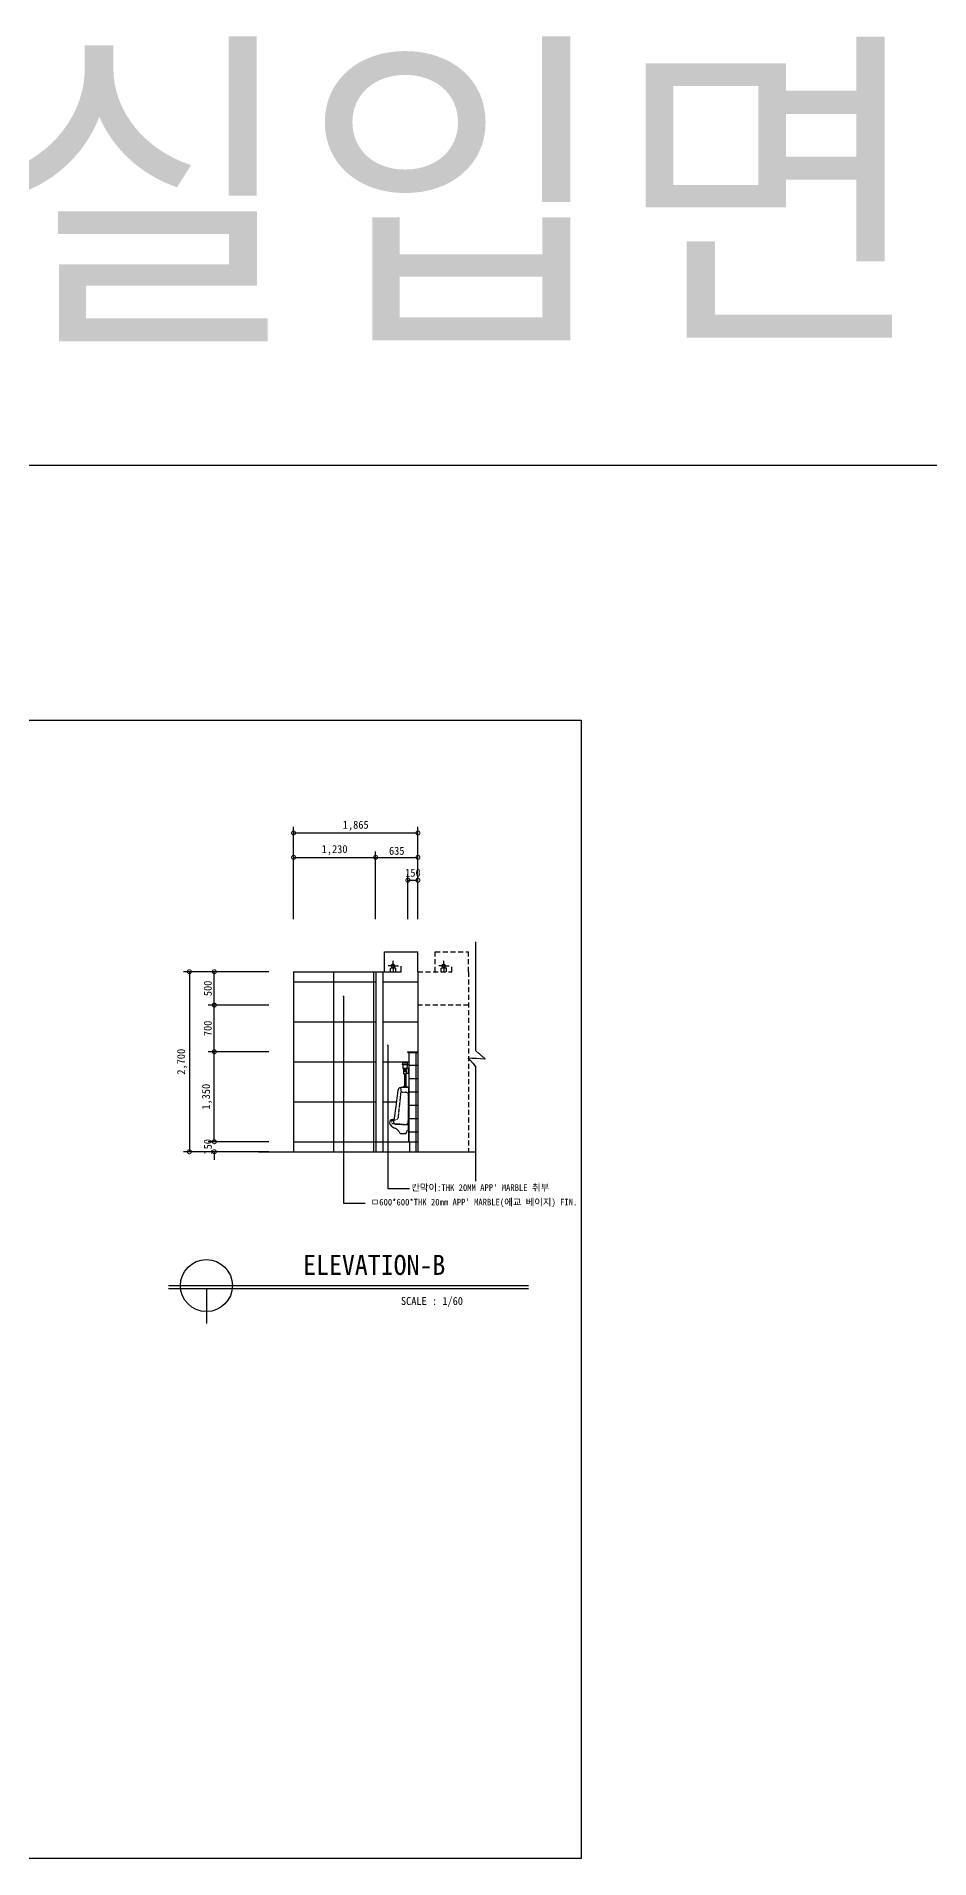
# Model space of a CAD drawing. Header units: inches. Extents: x -1249499 to 290957, y -589671 to 1013543.
# Drawn here: x -1066039 to -1052646, y 238740 to 266069 of the extents above; entities that cross this region are included whole.
import ezdxf

# ---------------------------------------------------------------- set-up
doc = ezdxf.new("R2010")
doc.units = ezdxf.units.IN
doc.header["$MEASUREMENT"] = 0
for name, pattern in [('CEN', [62, 60, -1, 0, -1]), ('HID2', [1.15, 0.75, -0.4]), ('HIDDEN2', [0.1875, 0.125, -0.0625])]:
    doc.linetypes.add(name, pattern=pattern)
for name, color, linetype in [('5', 5, 'Continuous'), ('6', 6, 'Continuous'), ('CEN', 1, 'CEN'), ('CHAIR', 4, 'Continuous'), ('DIM', 1, 'Continuous'), ('FUR', 4, 'Continuous'), ('H', 8, 'Continuous'), ('LIGHT', 1, 'Continuous'), ('text', 7, 'Continuous'), ('WALL1', 3, 'Continuous'), ('내벽', 177, 'Continuous')]:
    doc.layers.add(name, color=color, linetype=linetype)
doc.styles.get("Standard").update_dxf_attribs({"font": 'DotumChe.ttf'})
doc.dimstyles.new('STANDARD-600', dxfattribs={"dimtxt": 1000, "dimasz": 400, "dimexe": 800, "dimexo": 800, "dimgap": 400, "dimtad": 1, "dimdec": 0, "dimzin": 0, "dimdsep": 46, "dimlunit": 6, "dimtxsty": 'Standard', "dimsah": 1, "dimcen": 0.135, "dimclrd": 256, "dimclre": 256, "dimclrt": 4, "dimadec": 0, "dimazin": 0, "dimtfac": 1, "dimtdec": 0, "dimtofl": 0, "dimtmove": 2, "dimatfit": 3, "dimfxl": 1, "dimtolj": 1, "dimtzin": 0, "dimarcsym": 0})

# ---------------------------------------------------------------- blocks, each defined once
blk = doc.blocks.new('_DOTSMALL')
at = {"color": 0, "linetype": 'ByBlock', "const_width": 0.5}
blk.add_lwpolyline([(-0.0625, 0, 1), (0.0625, 0, 1)], format="xyb", close=True, dxfattribs=at)
blk = doc.blocks.new('*D1005')
at = {"layer": 'DEFPOINTS', "color": 0, "transparency": 16777216}
for p in [(-1063372, 252041), (-1062252, 252041), (-1062252, 251541)]:
    blk.add_point(p, dxfattribs=at)
at = {"layer": 'H', "color": 0, "lineweight": -2, "transparency": 16777216}
for p, q in [((-1062552, 252041), (-1063462, 252041)), ((-1063372, 251541), (-1063372, 252041)), ((-1062552, 251541), (-1063462, 251541))]:
    blk.add_line(p, q, dxfattribs=at)
at = {"layer": 'H', "color": 0, "lineweight": -2, "transparency": 16777216, "xscale": 120, "yscale": 120, "zscale": 120}
for p, rotation in [((-1063372, 252041), 90), ((-1063372, 251541), 270)]:
    blk.add_blockref('_DOTSMALL', p, dxfattribs=dict(at, rotation=rotation))
at = {"layer": 'H', "color": 4, "transparency": 16777216, "insert": (-1063469, 251791), "char_height": 120, "attachment_point": 5, "rotation": 90}
blk.add_mtext('\\A1;500', dxfattribs=at)
blk = doc.blocks.new('*D1006')
at = {"layer": 'DEFPOINTS', "color": 0, "transparency": 16777216}
for p in [(-1063372, 251541), (-1062252, 251541), (-1062252, 250841)]:
    blk.add_point(p, dxfattribs=at)
at = {"layer": 'H', "color": 0, "lineweight": -2, "transparency": 16777216}
for p, q in [((-1062552, 251541), (-1063462, 251541)), ((-1063372, 250841), (-1063372, 251541)), ((-1062552, 250841), (-1063462, 250841))]:
    blk.add_line(p, q, dxfattribs=at)
at = {"layer": 'H', "color": 0, "lineweight": -2, "transparency": 16777216, "xscale": 120, "yscale": 120, "zscale": 120}
for p, rotation in [((-1063372, 251541), 90), ((-1063372, 250841), 270)]:
    blk.add_blockref('_DOTSMALL', p, dxfattribs=dict(at, rotation=rotation))
at = {"layer": 'H', "color": 4, "transparency": 16777216, "insert": (-1063469, 251191), "char_height": 120, "attachment_point": 5, "rotation": 90}
blk.add_mtext('\\A1;700', dxfattribs=at)
blk = doc.blocks.new('*D1007')
at = {"layer": 'DEFPOINTS', "color": 0, "transparency": 16777216}
for p in [(-1063372, 250841), (-1062252, 250841), (-1062252, 249491)]:
    blk.add_point(p, dxfattribs=at)
at = {"layer": 'H', "color": 0, "lineweight": -2, "transparency": 16777216}
for p, q in [((-1062552, 250841), (-1063462, 250841)), ((-1063372, 249491), (-1063372, 250841)), ((-1062552, 249491), (-1063462, 249491))]:
    blk.add_line(p, q, dxfattribs=at)
at = {"layer": 'H', "color": 0, "lineweight": -2, "transparency": 16777216, "xscale": 120, "yscale": 120, "zscale": 120}
for p, rotation in [((-1063372, 250841), 90), ((-1063372, 249491), 270)]:
    blk.add_blockref('_DOTSMALL', p, dxfattribs=dict(at, rotation=rotation))
at = {"layer": 'H', "color": 4, "transparency": 16777216, "insert": (-1063481, 250166), "char_height": 120, "attachment_point": 5, "rotation": 90}
blk.add_mtext('\\A1;1,350', dxfattribs=at)
blk = doc.blocks.new('*D1008')
at = {"layer": 'DEFPOINTS', "color": 0, "transparency": 16777216}
for p in [(-1063372, 249491), (-1062252, 249491), (-1062252, 249341)]:
    blk.add_point(p, dxfattribs=at)
at = {"layer": 'H', "color": 0, "lineweight": -2, "transparency": 16777216}
for p, q in [((-1063372, 249491), (-1063372, 249611)), ((-1062552, 249491), (-1063462, 249491)), ((-1062552, 249341), (-1063462, 249341)), ((-1063372, 249341), (-1063372, 249221))]:
    blk.add_line(p, q, dxfattribs=at)
at = {"layer": 'H', "color": 0, "lineweight": -2, "transparency": 16777216, "xscale": 120, "yscale": 120, "zscale": 120}
for p, rotation in [((-1063372, 249491), 270), ((-1063372, 249341), 90)]:
    blk.add_blockref('_DOTSMALL', p, dxfattribs=dict(at, rotation=rotation))
at = {"layer": 'H', "color": 4, "transparency": 16777216, "insert": (-1063469, 249416), "char_height": 120, "attachment_point": 5, "rotation": 90}
blk.add_mtext('\\A1;150', dxfattribs=at)
blk = doc.blocks.new('*D1009')
at = {"layer": 'DEFPOINTS', "color": 0, "transparency": 16777216}
for p in [(-1062252, 252041), (-1063746, 249341), (-1062252, 249341)]:
    blk.add_point(p, dxfattribs=at)
at = {"layer": 'H', "color": 0, "lineweight": -2, "transparency": 16777216}
for p, q in [((-1062552, 252041), (-1063836, 252041)), ((-1063746, 252041), (-1063746, 249341)), ((-1062552, 249341), (-1063836, 249341))]:
    blk.add_line(p, q, dxfattribs=at)
at = {"layer": 'H', "color": 0, "lineweight": -2, "transparency": 16777216, "xscale": 120, "yscale": 120, "zscale": 120}
for p, rotation in [((-1063746, 252041), 90), ((-1063746, 249341), 270)]:
    blk.add_blockref('_DOTSMALL', p, dxfattribs=dict(at, rotation=rotation))
at = {"layer": 'H', "color": 4, "transparency": 16777216, "insert": (-1063855, 250691), "char_height": 120, "attachment_point": 5, "rotation": 90}
blk.add_mtext('\\A1;2,700', dxfattribs=at)
blk = doc.blocks.new('*D1020')
at = {"layer": 'DEFPOINTS', "color": 0, "transparency": 16777216}
for p in [(-1060318, 254122), (-1062183, 252532), (-1060318, 252532)]:
    blk.add_point(p, dxfattribs=at)
at = {"layer": 'H', "color": 0, "lineweight": -2, "transparency": 16777216}
for p, q in [((-1062183, 252832), (-1062183, 254212)), ((-1060318, 252832), (-1060318, 254212)), ((-1062183, 254122), (-1060318, 254122))]:
    blk.add_line(p, q, dxfattribs=at)
at = {"layer": 'H', "color": 0, "lineweight": -2, "transparency": 16777216, "xscale": 120, "yscale": 120, "zscale": 120, "rotation": 180}
blk.add_blockref('_DOTSMALL', (-1062183, 254122), dxfattribs=at)
at = {"layer": 'H', "color": 0, "lineweight": -2, "transparency": 16777216, "xscale": 120, "yscale": 120, "zscale": 120}
blk.add_blockref('_DOTSMALL', (-1060318, 254122), dxfattribs=at)
at = {"layer": 'H', "color": 4, "transparency": 16777216, "insert": (-1061251, 254230), "char_height": 120, "attachment_point": 5}
blk.add_mtext('\\A1;1,865', dxfattribs=at)
blk = doc.blocks.new('*D980')
at = {"layer": 'DEFPOINTS', "color": 0, "transparency": 16777216}
for p in [(-1060318, 253414), (-1060468, 252532), (-1060318, 252532)]:
    blk.add_point(p, dxfattribs=at)
at = {"layer": 'H', "color": 0, "lineweight": -2, "transparency": 16777216}
for p, q in [((-1060468, 252832), (-1060468, 253504)), ((-1060468, 253414), (-1060318, 253414)), ((-1060318, 252832), (-1060318, 253504))]:
    blk.add_line(p, q, dxfattribs=at)
at = {"layer": 'H', "color": 0, "lineweight": -2, "transparency": 16777216, "xscale": 120, "yscale": 120, "zscale": 120, "rotation": 180}
blk.add_blockref('_DOTSMALL', (-1060468, 253414), dxfattribs=at)
at = {"layer": 'H', "color": 0, "lineweight": -2, "transparency": 16777216, "xscale": 120, "yscale": 120, "zscale": 120}
blk.add_blockref('_DOTSMALL', (-1060318, 253414), dxfattribs=at)
at = {"layer": 'H', "color": 4, "transparency": 16777216, "insert": (-1060393, 253525), "char_height": 120, "attachment_point": 5}
blk.add_mtext('\\A1;150', dxfattribs=at)
blk = doc.blocks.new('*D981')
at = {"layer": 'DEFPOINTS', "color": 0, "transparency": 16777216}
for p in [(-1060318, 253756), (-1060953, 252532), (-1060318, 252532)]:
    blk.add_point(p, dxfattribs=at)
at = {"layer": 'H', "color": 0, "lineweight": -2, "transparency": 16777216}
for p, q in [((-1060953, 252832), (-1060953, 253846)), ((-1060953, 253756), (-1060318, 253756)), ((-1060318, 252832), (-1060318, 253846))]:
    blk.add_line(p, q, dxfattribs=at)
at = {"layer": 'H', "color": 0, "lineweight": -2, "transparency": 16777216, "xscale": 120, "yscale": 120, "zscale": 120, "rotation": 180}
blk.add_blockref('_DOTSMALL', (-1060953, 253756), dxfattribs=at)
at = {"layer": 'H', "color": 0, "lineweight": -2, "transparency": 16777216, "xscale": 120, "yscale": 120, "zscale": 120}
blk.add_blockref('_DOTSMALL', (-1060318, 253756), dxfattribs=at)
at = {"layer": 'H', "color": 4, "transparency": 16777216, "insert": (-1060636, 253854), "char_height": 120, "attachment_point": 5}
blk.add_mtext('\\A1;635', dxfattribs=at)
blk = doc.blocks.new('*D982')
at = {"layer": 'DEFPOINTS', "color": 0, "transparency": 16777216}
for p in [(-1060953, 253756), (-1062183, 252532), (-1060953, 252532)]:
    blk.add_point(p, dxfattribs=at)
at = {"layer": 'H', "color": 0, "lineweight": -2, "transparency": 16777216}
for p, q in [((-1062183, 252832), (-1062183, 253846)), ((-1062183, 253756), (-1060953, 253756)), ((-1060953, 252832), (-1060953, 253846))]:
    blk.add_line(p, q, dxfattribs=at)
at = {"layer": 'H', "color": 0, "lineweight": -2, "transparency": 16777216, "xscale": 120, "yscale": 120, "zscale": 120, "rotation": 180}
blk.add_blockref('_DOTSMALL', (-1062183, 253756), dxfattribs=at)
at = {"layer": 'H', "color": 0, "lineweight": -2, "transparency": 16777216, "xscale": 120, "yscale": 120, "zscale": 120}
blk.add_blockref('_DOTSMALL', (-1060953, 253756), dxfattribs=at)
at = {"layer": 'H', "color": 4, "transparency": 16777216, "insert": (-1061568, 253865), "char_height": 120, "attachment_point": 5}
blk.add_mtext('\\A1;1,230', dxfattribs=at)
blk = doc.blocks.new('할로겐6')
at = {"color": 1}
for q in [(-95, 156), (105, 356), (105, -43), (105, -43), (305, 156)]:
    blk.add_line((105, 156), q, dxfattribs=at)
at = {"color": 4}
blk.add_circle((105, 156), 75, dxfattribs=at)
at = {"layer": '내벽', "color": 1}
for p, q in [((-106, 156), (-118, 156)), ((105, 367), (105, 380)), ((315, 156), (328, 156)), ((105, -54), (105, -67))]:
    blk.add_line(p, q, dxfattribs=at)
blk = doc.blocks.new('A$C23DE038C')
at = {"layer": 'LIGHT', "color": 4}
blk.add_blockref('할로겐6', (118, 67), dxfattribs=at)
blk = doc.blocks.new('A$C780571A9')
at = {"layer": 'LIGHT', "linetype": 'Continuous'}
blk.add_blockref('A$C23DE038C', (0, 0), dxfattribs=at)
blk = doc.blocks.new('A$C15CA1D79')
at = {"layer": 'LIGHT', "linetype": 'Continuous'}
blk.add_blockref('A$C780571A9', (0, 0), dxfattribs=at)
blk = doc.blocks.new('A$C687454CC')
at = {"layer": 'LIGHT', "color": 1, "linetype": 'Continuous', "xscale": -1}
blk.add_blockref('A$C15CA1D79', (447, 0), dxfattribs=at)
blk = doc.blocks.new('A$C3FF03160')
at = {"layer": 'LIGHT'}
blk.add_blockref('A$C687454CC', (0, 0), dxfattribs=at)
blk = doc.blocks.new('A$C45D56508')
at = {"layer": 'FUR', "color": 4, "xscale": -1, "rotation": 270}
blk.add_blockref('A$C3FF03160', (0, 0), dxfattribs=at)

msp = doc.modelspace()

# ---------------------------------------------------------------- linework, layer by layer
at = {"color": 6}
msp.add_line((-1249499, 259639.6), (-803046.5, 259639.6), dxfattribs=at)
at = {"color": 2}
for p, q in [((-1062708.4, 249340.9), (-1059452.7, 249340.9)), ((-1064060, 247291.3), (-1058657.9, 247291.3))]:
    msp.add_line(p, q, dxfattribs=at)
at = {"color": 7}
for p, q in [((-1064060, 247333.6), (-1058657.9, 247333.6)), ((-1063490, 247291.3), (-1063490, 246763.6))]:
    msp.add_line(p, q, dxfattribs=at)
at = {"color": 6}
msp.add_lwpolyline([(-1079061.1, 255812.2), (-1057868.6, 255812.2), (-1057868.6, 238739.7), (-1079061.1, 238739.7)], close=True, dxfattribs=at)
at = {"color": 9, "linetype": 'HIDDEN2'}
msp.add_lwpolyline([(-1060578.9, 250302.8), (-1060570.6, 250233.6), (-1060503.3, 250232.6, -0.0576538), (-1060482.1, 250229.9, -0.1765074), (-1060472.5, 250223.4), (-1060470.4, 250218.6), (-1060467.5, 250208.5), (-1060466.1, 250194), (-1060466.6, 249834.4), (-1060467.8, 249787.5), (-1060470.5, 249775.1, -0.1067119), (-1060480.8, 249752.6, -0.1922391), (-1060495.6, 249748.2, -0.0409703), (-1060526.4, 249749.2), (-1060685.4, 249757.4, -0.3529787), (-1060712, 249786), (-1060711.3, 249807.7), (-1060632.3, 249828.5, 0.3000302), (-1060612.9, 249845.6), (-1060570.6, 250233.6)], format="xyb", dxfattribs=at)
at = {"color": 7}
msp.add_circle((-1063490, 247333.6), 390, dxfattribs=at)
at = {"layer": '5', "color": 5}
for p, q in [((-1060843.4, 252040.9), (-1060843.4, 249340.9)), ((-1062183.4, 249490.9), (-1060953.4, 249490.9)), ((-1060953.4, 249490.9), (-1060318.4, 249490.9))]:
    msp.add_line(p, q, dxfattribs=at)
at = {"layer": '6'}
for p, q in [((-1060468.4, 250831.9), (-1060468.4, 250840.9)), ((-1060468.4, 250840.9), (-1060318.4, 250840.9)), ((-1060468.4, 250831.9), (-1060318.4, 250831.9)), ((-1060456.4, 250831.9), (-1060456.4, 249490.9)), ((-1060522, 250510.8), (-1060522, 250323.7)), ((-1060498.7, 250510.8), (-1060498.7, 250323.7)), ((-1060456.4, 249490.9), (-1060456.4, 250260.9)), ((-1060446.4, 249490.9), (-1060446.4, 249340.9))]:
    msp.add_line(p, q, dxfattribs=at)
for points in [[(-1060542.3, 250676.5), (-1060478.4, 250676.5), (-1060472.6, 250647), (-1060548.1, 250647)], [(-1060542.3, 250591.9), (-1060478.4, 250591.9), (-1060475.5, 250647), (-1060545.2, 250647)], [(-1060533.1, 250510.8), (-1060487.6, 250510.8), (-1060487.6, 250591.9), (-1060533.1, 250591.9)], [(-1060531.6, 250579.6), (-1060531.6, 250555), (-1060510.3, 250542.8), (-1060489.1, 250555), (-1060489.1, 250579.6), (-1060510.3, 250591.9)], [(-1060531.7, 250323.7), (-1060489, 250323.7), (-1060485.2, 250304), (-1060535.5, 250304)]]:
    msp.add_lwpolyline(points, close=True, dxfattribs=at)
for points in [[(-1060481.8, 250520.5), (-1060456.4, 250520.5), (-1060456.4, 250590.2), (-1060481.8, 250590.2, 0.4142136), (-1060487.6, 250584.4), (-1060487.6, 250526.3, 0.4142136)], [(-1060737, 249813.9), (-1060742.8, 249773.9), (-1060742.8, 249773.9), (-1060737.3, 249755.7, 0.1513761), (-1060699.2, 249713.8), (-1060672.8, 249700.2), (-1060656.2, 249695.3, -0.0873597), (-1060625.5, 249670.7, -0.1041238), (-1060618.1, 249660.9, -0.0426236), (-1060593.2, 249629.3, 0.2004543), (-1060580, 249615.1), (-1060498.7, 249615.3), (-1060475.5, 249661.8), (-1060458.1, 249673.4), (-1060456.4, 250304), (-1060564.3, 250304, 0.0527008), (-1060583.8, 250301.9, 0.2669068), (-1060615, 250273.8), (-1060618.2, 250259), (-1060629.3, 250178.6), (-1060644.6, 250069.1), (-1060646.8, 250053.4), (-1060650.5, 250026.8), (-1060675.7, 249845.7), (-1060677.1, 249835.3, -0.3478863), (-1060692.7, 249824.4)]]:
    msp.add_lwpolyline(points, format="xyb", close=True, dxfattribs=at)
msp.add_lwpolyline([(-1060680.4, 249829.7), (-1060683.8, 249800.4, 0.17025), (-1060680.1, 249769.3, 0.2091749), (-1060661.9, 249753.5), (-1060458.4, 249745.6)], format="xyb", dxfattribs=at)
for radius in [21.3, 10]:
    msp.add_circle((-1060510.3, 250567.3), radius, dxfattribs=at)
at = {"layer": 'CEN'}
for p, q in [((-1059452.7, 252491), (-1059452.7, 250859.9)), ((-1059563.9, 250750.5), (-1059311.3, 250733.7)), ((-1059452.7, 250622.7), (-1059563.9, 250750.5)), ((-1059311.3, 250733.7), (-1059452.7, 250859.9)), ((-1059452.7, 250622.7), (-1059452.7, 248900.9))]:
    msp.add_line(p, q, dxfattribs=at)
at = {"layer": 'CHAIR'}
msp.add_line((-1060948.4, 252040.9), (-1060948.4, 249340.9), dxfattribs=at)
at = {"layer": 'H', "linetype": 'HID2', "ltscale": 100}
for p, q in [((-1060058.4, 252340.9), (-1059558.4, 252340.9)), ((-1060058.4, 252040.9), (-1060058.4, 252340.9)), ((-1059558.4, 252040.9), (-1059558.4, 252340.9)), ((-1060318.4, 252040.9), (-1059808.4, 252040.9)), ((-1059808.4, 252040.9), (-1059808.4, 252126.4)), ((-1059558.4, 252040.9), (-1059558.4, 249340.9)), ((-1059558.4, 251540.9), (-1060318.4, 251540.9))]:
    msp.add_line(p, q, dxfattribs=at)
at = {"layer": 'H', "color": 8}
for p, q in [((-1061583.4, 252040.9), (-1061583.4, 249340.9)), ((-1060983.4, 252040.9), (-1060983.4, 249340.9)), ((-1062183.4, 251890.9), (-1060948.4, 251890.9)), ((-1062183.4, 251290.9), (-1060948.4, 251290.9)), ((-1062183.4, 250690.9), (-1060948.4, 250690.9)), ((-1062183.4, 250090.9), (-1060948.4, 250090.9))]:
    msp.add_line(p, q, dxfattribs=at)
at = {"layer": 'H'}
for p, q in [((-1060843.4, 251890.9), (-1060318.4, 251890.9)), ((-1060843.4, 251290.9), (-1060318.4, 251290.9)), ((-1060843.4, 250690.9), (-1060456.4, 250690.9)), ((-1060456.4, 250640.9), (-1060318.4, 250640.9)), ((-1060344.5, 249340.9), (-1060344.5, 250831.9)), ((-1060456.4, 250440.9), (-1060318.4, 250440.9)), ((-1060843.4, 250090.9), (-1060641.6, 250090.9)), ((-1060456.4, 250240.9), (-1060318.4, 250240.9)), ((-1060456.4, 250040.9), (-1060318.4, 250040.9)), ((-1060456.4, 249840.9), (-1060318.4, 249840.9)), ((-1060456.4, 249640.9), (-1060318.4, 249640.9))]:
    msp.add_line(p, q, dxfattribs=at)
at = {"layer": 'H', "linetype": 'HID2', "ltscale": 100}
for points in [[(-1060733.4, 252040.9), (-1060649.8, 252040.9), (-1060649.8, 252094.9), (-1060733.4, 252094.9)], [(-1059973.4, 252040.9), (-1059889.8, 252040.9), (-1059889.8, 252094.9), (-1059973.4, 252094.9)]]:
    msp.add_lwpolyline(points, close=True, dxfattribs=at)
at = {"layer": 'WALL1'}
for p, q in [((-1060818.4, 252340.9), (-1060318.4, 252340.9)), ((-1060818.4, 252040.9), (-1060818.4, 252340.9)), ((-1060318.4, 252040.9), (-1060318.4, 252340.9)), ((-1062183.4, 252040.9), (-1060568.4, 252040.9)), ((-1062183.4, 252040.9), (-1062183.4, 249340.9)), ((-1060568.4, 252040.9), (-1060568.4, 252126.4)), ((-1060318.4, 252040.9), (-1060318.4, 249340.9))]:
    msp.add_line(p, q, dxfattribs=at)

# ---------------------------------------------------------------- block references
at = {"layer": 'H', "linetype": 'HID2', "ltscale": 100, "xscale": 0.3599999999860302, "yscale": 0.3599999999860302, "zscale": 0.3599999999860302}
for p in [(-1060772, 252050.5), (-1060012, 252050.5)]:
    msp.add_blockref('A$C45D56508', p, dxfattribs=at)

# ---------------------------------------------------------------- texts
msp.add_text('화장실입면', height=3744).set_placement((-1076166.5, 261846.1))
at = {"color": 3}
for s, insert, char_height, attachment_point in [('ELEVATION-B', (-1060973.6, 247793.8), 300, 2), ('SCALE : 1/60', (-1059642.7, 247162.6), 120, 3)]:
    msp.add_mtext(s, dxfattribs=dict(at, insert=insert, char_height=char_height, attachment_point=attachment_point))
at = {"layer": 'text', "char_height": 100, "width": 10824, "attachment_point": 1}
for s, insert in [("칸막이:THK 20MM APP' MARBLE 취부", (-1060417.3, 248853.7)), ("ㅁ600*600*THK 20mm APP' MARBLE(에교 베이지) FIN.", (-1061027.2, 248635.3))]:
    msp.add_mtext(s, dxfattribs=dict(at, insert=insert))

# ---------------------------------------------------------------- dimensions: what is measured, and where the dimension line sits
at = {"layer": 'H'}
for base, p1, p2, picture, middle in [((-1060318.4, 254121.5), (-1062183.4, 252531.6), (-1060318.4, 252531.6), '*D1020', (-1061250.9, 254230.4)), ((-1060953.4, 253756), (-1062183.4, 252531.6), (-1060953.4, 252531.6), '*D982', (-1061568.4, 253864.9)), ((-1060318.4, 253756), (-1060953.4, 252531.6), (-1060318.4, 252531.6), '*D981', (-1060635.9, 253853.6))]:
    dim = msp.add_linear_dim(base=base, p1=p1, p2=p2, dimstyle='STANDARD-600', override={"dimscale": 60, "dimtxt": 2, "dimasz": 2, "dimexe": 1.5, "dimexo": 5, "dimgap": 0.625, "dimtoh": 1, "dimzin": 8, "dimblk1": 'DOTSMALL', "dimblk2": 'DOTSMALL', "dimcen": 1, "dimclrd": 0, "dimclre": 0, "dimtix": 1}, dxfattribs=at)
    dim.commit()
    dim.dimension.update_dxf_attribs({"geometry": picture, "text_midpoint": middle})
dim = msp.add_linear_dim(base=(-1060318.4, 253414.1), p1=(-1060468.4, 252531.6), p2=(-1060318.4, 252531.6), dimstyle='STANDARD-600', override={"dimscale": 60, "dimtxt": 2, "dimasz": 2, "dimexe": 1.5, "dimexo": 5, "dimgap": 0.625, "dimtoh": 1, "dimzin": 8, "dimblk1": 'DOTSMALL', "dimblk2": 'DOTSMALL', "dimcen": 1, "dimclrd": 0, "dimclre": 0, "dimtix": 1}, dxfattribs=at)
dim.commit()
dim.dimension.update_dxf_attribs({"geometry": '*D980', "text_midpoint": (-1060393.4, 253525.1), "dimtype": 160})
for base, p1, p2, picture, middle in [((-1063745.7, 249340.9), (-1062252.5, 252040.9), (-1062252.5, 249340.9), '*D1009', (-1063854.6, 250690.9)), ((-1063371.9, 252040.9), (-1062252.5, 251540.9), (-1062252.5, 252040.9), '*D1005', (-1063469.5, 251790.9)), ((-1063371.9, 251540.9), (-1062252.5, 250840.9), (-1062252.5, 251540.9), '*D1006', (-1063469.5, 251190.9)), ((-1063371.9, 250840.9), (-1062252.5, 249490.9), (-1062252.5, 250840.9), '*D1007', (-1063480.8, 250165.9)), ((-1063371.9, 249490.9), (-1062252.5, 249340.9), (-1062252.5, 249490.9), '*D1008', (-1063469.5, 249415.9))]:
    dim = msp.add_linear_dim(base=base, p1=p1, p2=p2, angle=90, dimstyle='STANDARD-600', override={"dimscale": 60, "dimtxt": 2, "dimasz": 2, "dimexe": 1.5, "dimexo": 5, "dimgap": 0.625, "dimtoh": 1, "dimzin": 8, "dimblk1": 'DOTSMALL', "dimblk2": 'DOTSMALL', "dimcen": 1, "dimclrd": 0, "dimclre": 0, "dimtix": 1}, dxfattribs=at)
    dim.commit()
    dim.dimension.update_dxf_attribs({"geometry": picture, "text_midpoint": middle})

# ---------------------------------------------------------------- leaders
at = {"layer": 'DIM', "color": 8}
for points in [[(-1061433.9, 251671.3), (-1061433.9, 248567.5), (-1061107.4, 248567.5)], [(-1060770.1, 250938.6), (-1060770.1, 248788.9), (-1060443.6, 248788.9)]]:
    msp.add_leader(points, dimstyle='STANDARD-600', override={"dimscale": 60, "dimtxt": 1.8, "dimasz": 1.5, "dimexe": 1.5, "dimexo": 2, "dimgap": 0.5, "dimtad": 3, "dimzin": 8, "dimcen": 1, "dimclrd": 8, "dimclre": 8, "dimtix": 1, "dimldrblk": 'DOTSMALL'}, dxfattribs=at)

doc.saveas('drawing.dxf')
